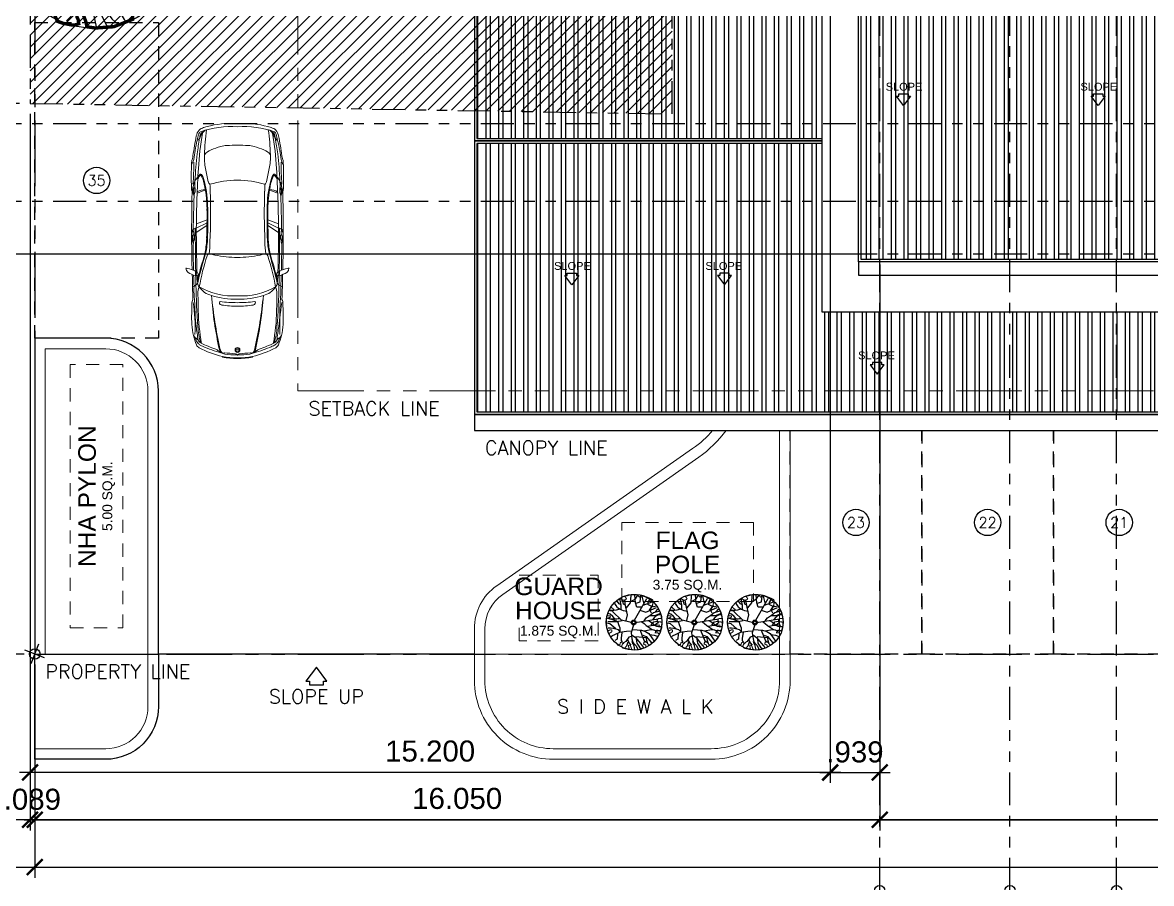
# Model space of a CAD drawing. Header units: metres. Extents: x -12400 to 1, y 0 to 106422.
# Drawn here: x -12364.64 to -12353.92, y 106373.28 to 106381.46 of the extents above; entities that cross this region are included whole.
import ezdxf

# ---------------------------------------------------------------- set-up
doc = ezdxf.new("R2010")
doc.units = ezdxf.units.M
doc.header["$PDMODE"] = 35
for name, pattern in [('DASHED2', [0.375, 0.25, -0.125]), ('HIDDEN', [0.375, 0.25, -0.125]), ('HIDDEN2', [4.7625, 3.175, -1.5875]), ('PHANTOM2', [1.25, 0.625, -0.125, 0.125, -0.125, 0.125, -0.125])]:
    doc.linetypes.add(name, pattern=pattern)
for name, color, linetype, lineweight in [('3', 3, 'Continuous', 30), ('A_Vehicles', 32, 'Continuous', 5), ('DIM 001', 251, 'Continuous', 13), ('FURN', 8, 'Continuous', 5), ('HATCH', 250, 'Continuous', 5), ('hidden', 1, 'HIDDEN2', 15)]:
    doc.layers.add(name, color=color, linetype=linetype, lineweight=lineweight)
for name, color, linetype in [('A-FURNITURE', 1, 'Continuous'), ('AR-WALL', 7, 'Continuous'), ('AR-WINDOW', 15, 'Continuous'), ('Landscape', 108, 'Continuous'), ('PROPERTY LINE', 3, 'PHANTOM2'), ('SLOT', 46, 'Continuous'), ('txt', 2, 'Continuous'), ('TXT3', 3, 'Continuous'), ('WALL', 7, 'Continuous')]:
    doc.layers.add(name, color=color, linetype=linetype)
doc.layers.add('GUIDELINES', color=206, linetype='Continuous', plot=False)
doc.styles.add('Arial-Bold', font='arial.ttf')
doc.styles.add('DIMTXT-100', font='arial.ttf')
doc.styles.add('swis721', font='swiss.ttf')
doc.styles.add('T.25', font='romans.shx', dxfattribs={"height": 0.2})
doc.dimstyles.new('D-100', dxfattribs={"dimtxt": 0.2, "dimasz": 0.15, "dimexe": 0.1, "dimexo": 0.1, "dimgap": 0.1, "dimtad": 1, "dimdec": 3, "dimzin": 4, "dimdsep": 46, "dimtxsty": 'DIMTXT-100', "dimblk": 'ARCHTICK', "dimcen": 0.2, "dimdle": 0.1, "dimclrd": 8, "dimclre": 8, "dimclrt": 2, "dimadec": 0, "dimazin": 1, "dimtfac": 1, "dimtdec": 3, "dimtofl": 0, "dimtmove": 2, "dimatfit": 3, "dimfxl": 1, "dimarcsym": 0})
doc.dimstyles.new('DIM 200', dxfattribs={"dimtxt": 200, "dimasz": 1, "dimexe": 0, "dimexo": 40, "dimgap": 50, "dimtad": 1, "dimtoh": 1, "dimdec": 0, "dimlfac": 2, "dimtxsty": 'swis721', "dimblk": 'CIR', "dimcen": 0, "dimclrd": 155, "dimclre": 155, "dimclrt": 4, "dimadec": 0, "dimazin": 0, "dimtfac": 1, "dimtdec": 0, "dimtix": 1, "dimtmove": 1, "dimatfit": 3, "dimldrblk": 'CIR', "dimfxl": 0, "dimarcsym": 0})

# ---------------------------------------------------------------- blocks, each defined once
blk = doc.blocks.new('CIR')
at = {"color": 4}
blk.add_circle((0, 0), 50, dxfattribs=at)
blk = doc.blocks.new('M')
at = {"layer": 'AR-WALL', "color": 2}
blk.add_circle((607.624, -8.638), 0.1, dxfattribs=at)
at = {"layer": 'PROPERTY LINE', "color": 8}
for p, q in [((607.482, -8.496), (607.765, -8.779)), ((607.765, -8.496), (607.482, -8.779))]:
    blk.add_line(p, q, dxfattribs=at)
blk = doc.blocks.new('car-02')
at = {"layer": 'A_Vehicles', "color": 26, "linetype": 'ByBlock'}
for p, q in [((266.005, 90.113), (266.001, 90.103)), ((266.052, 90.116), (266.048, 90.105)), ((266.805, 90.098), (266.934, 89.896)), ((266.886, 90.099), (266.988, 89.895)), ((267.042, 89.895), (266.97, 90.097)), ((264.437, 89.603), (264.447, 89.604)), ((264.572, 89.317), (264.572, 89.351)), ((264.572, 89.317), (264.572, 89.283)), ((264.437, 89.03), (264.447, 89.03)), ((266.805, 88.536), (266.934, 88.738)), ((266.886, 88.535), (266.988, 88.739)), ((267.042, 88.739), (266.97, 88.537)), ((266.005, 88.521), (266.001, 88.531)), ((266.052, 88.518), (266.048, 88.529))]:
    blk.add_line(p, q, dxfattribs=at)
for centre, radius, start, end in [((266.11, 90.212), 0.0762, 119.7168, 146.5996), ((266.159, 90.126), 0.175, 101.6076, 119.7168), ((265.999, 90.291), 0.125, 348.9837, 3.2502), ((264.71, 89.994), 0.11, 112.8974, 153.3999), ((264.798, 89.951), 0.153, 130.9462, 151.6694), ((265.132, 88.996), 1.193, 103.9327, 112.8974), ((264.864, 89.874), 0.253, 107.0839, 130.9462), ((265.059, 88.871), 1.198, 92.0785, 107.2267), ((265.152, 89.591), 0.618, 128.5702, 133.7358), ((263.201, 101.852), 11.889, 277.5159, 278.7978), ((264.793, 90.032), 0.08, 92.1692, 115.3554), ((264.437, 90.451), 0.501, 311.2225, 315.5425), ((264.752, 90.228), 0.118, 288.5704, 321.0469), ((264.79, 90.105), 0.00668, 308.2284, 92.1692), ((265.189, 88.419), 1.769, 87.4063, 101.245), ((265.008, 92.845), 2.725, 266.9795, 279.8556), ((266.02, 77.206), 12.901, 90.9347, 94.4625), ((265.26, 88.545), 1.576, 90.2673, 98.7978), ((265.234, 94.074), 3.952, 270.2673, 274.9714), ((265.485, 94.955), 4.774, 267.4063, 269.5286), ((264.676, 129.759), 39.703, 270.9268, 271.393), ((265.444, 89.981), 0.201, 63.9039, 89.5286), ((266.013, 81.026), 9.148, 90.0726, 93.0097), ((265.72, 88.486), 1.657, 87.7854, 94.9714), ((265.648, 89.78), 0.288, 65.4083, 91.393), ((265.848, 89.956), 0.117, 91.1421, 132.7099), ((265.789, 90.166), 0.0147, 160.8027, 202.178), ((265.959, 90.235), 0.198, 202.178, 235.0353), ((266.571, 71.423), 18.735, 91.7754, 92.4079), ((267.199, 18.098), 72.021, 90.95639, 91.10567), ((266.007, 88.945), 1.139, 91.3113, 98.1372), ((263.753, 81.25), 9.067, 73.3324, 76.6605), ((264.25, 82.982), 7.28, 74.2168, 77.0611), ((265.926, 90.131), 0.0737, 306.5949, 342.9686), ((266.008, 90.177), 0.112, 250.1049, 282.8521), ((266.549, 89.923), 0.602, 146.5996, 161.106), ((265.997, 90.131), 0.0224, 216.738, 268.3631), ((267.239, 39.601), 50.499, 91.4245, 91.428), ((266.012, 90.086), 0.0275, 86.3192, 124.8111), ((266.025, 90.129), 0.0375, 229.0415, 267.9352), ((266.785, 68.672), 21.516, 92.0863, 92.0868), ((266.024, 90.264), 0.151, 266.3192, 288.8962), ((266.025, 90.12), 0.0277, 267.9352, 326.89), ((266.139, 89.962), 0.149, 124.2259, 135.3058), ((266.041, 90.091), 0.0155, 341.7358, 62.8092), ((267.199, 18.098), 72.021, 90.24781, 90.91427), ((267.239, 39.601), 50.499, 90.4007, 91.3429), ((265.482, 90.402), 0.654, 334.6211, 348.0956), ((266.571, 71.423), 18.735, 89.914, 91.4845), ((266.785, 68.672), 21.516, 88.9303, 91.8352), ((266.602, 90.153), 0.00586, 114.6466, 193.6675), ((266.724, 91.629), 1.483, 265.0586, 267.1786), ((266.678, 89.987), 0.189, 102.3764, 114.6466), ((266.746, 89.677), 0.506, 83.1278, 102.3764), ((266.662, 90.15), 0.0113, 89.073, 189.7286), ((266.692, 90.217), 0.0805, 239.6206, 263.5656), ((266.71, 89.833), 0.331, 82.8268, 99.0708), ((266.715, 90.427), 0.292, 263.5656, 276.4344), ((266.746, 90.152), 0.015, 276.4344, 337.6998), ((266.751, 90.154), 0.00818, 26.0089, 82.8268), ((266.738, 90.148), 0.0219, 356.6595, 25.9562), ((266.724, 91.629), 1.483, 271.4019, 274.1622), ((266.807, 90.154), 0.0253, 351.0826, 101.9724), ((266.571, 71.423), 18.735, 89.1104, 89.2037), ((266.707, 90.041), 0.193, 26.4813, 47.9744), ((266.761, 73.856), 16.3, 87.4286, 89.6428), ((266.861, 90.108), 0.0269, 338.7151, 44.5818), ((266.61, 65.803), 24.297, 86.6707, 89.3491), ((269.204, 211.262), 121.094, 269.04529, 269.23135), ((267.574, 89.978), 0.181, 90.4812, 116.8402), ((267.674, 91.347), 1.221, 261.4169, 263.9509), ((267.552, 90.135), 0.00684, 99.4072, 200.6619), ((267.578, 90.167), 0.047, 227.1679, 264.7157), ((267.591, 89.853), 0.292, 79.2816, 97.9649), ((265.719, 89.364), 1.968, 16.6164, 21.3879), ((267.591, 87.9), 2.259, 88.2423, 90.4812), ((267.616, 90.587), 0.468, 264.7157, 272.5378), ((267.168, 89.87), 0.459, 7.5248, 27.3593), ((267.651, 89.974), 0.216, 89.6016, 109.1312), ((267.237, 88.212), 1.996, 75.5608, 80.1062), ((267.636, 90.143), 0.0238, 272.5378, 316.0309), ((267.639, 90.127), 0.0143, 356.475, 61.7719), ((267.858, 84.375), 5.819, 87.2937, 92.0222), ((267.674, 91.347), 1.221, 269.009, 272.6035), ((267.656, 90.002), 0.156, 65.9044, 88.2423), ((267.712, 90.129), 0.0175, 355.4047, 65.9044), ((268.151, 95.584), 5.439, 265.4533, 269.909), ((266.761, 73.856), 16.3, 86.3888, 86.5918), ((267.716, 90.073), 0.074, 45.0065, 75.5608), ((267.273, 80.634), 9.504, 83.8037, 86.8945), ((267.398, 89.564), 0.682, 47.855, 55.1665), ((267.779, 89.937), 0.138, 37.7194, 69.9249), ((267.726, 89.858), 0.248, 42.0116, 58.6683), ((268.231, 90.377), 0.234, 233.3294, 260.0164), ((268.119, 89.916), 0.272, 71.2883, 87.2937), ((267.421, 84.698), 5.503, 80.1432, 81.9563), ((268.284, 90.402), 0.241, 251.2883, 264.961), ((267.617, 85.175), 5.028, 78.2807, 82.6187), ((267.427, 83.571), 6.569, 79.7443, 82.3803), ((268.127, 88.493), 1.644, 74.854, 81.7469), ((268.578, 90.076), 0.0222, 172.1336, 238.5793), ((268.45, 89.357), 0.73, 72.4698, 81.6157), ((268.606, 89.888), 0.213, 47.7242, 81.247), ((266.599, 89.048), 2.223, 153.3999, 165.5267), ((267.928, 88.62), 3.559, 158.364, 164.3016), ((267.682, 88.62), 3.289, 154.9008, 160.2894), ((265.849, 89.384), 1.346, 151.6694, 155.9646), ((265.377, 86.398), 3.664, 90.9268, 100.7145), ((264.751, 89.993), 0.0519, 121.0587, 154.9008), ((266.866, 89.409), 1.267, 150.0377, 184.1685), ((265.981, 89.719), 0.386, 123.4195, 166.4519), ((265.034, 85.869), 4.237, 71.7268, 80.0198), ((266.761, 91.524), 1.626, 250.9129, 258.2171), ((266.636, 90.878), 0.983, 253.3324, 259.0833), ((266.353, 89.846), 0.0473, 340.8542, 78.9654), ((266.608, 91.315), 1.475, 261.8574, 270.8039), ((266.733, 91.387), 1.486, 258.2171, 268.5009), ((266.808, 91.771), 1.892, 259.0833, 263.2384), ((266.727, 91.086), 1.202, 263.2384, 271.1827), ((267.116, 102.457), 12.562, 268.075, 270.6316), ((267.053, 101.018), 11.138, 268.4483, 271.3963), ((267.23, 92.127), 2.232, 270.6231, 281.1608), ((267.273, 91.861), 1.979, 271.5044, 286.3419), ((267.579, 90.612), 0.68, 277.0754, 296.6285), ((267.779, 89.798), 0.0726, 101.4374, 146.3609), ((253.036, 162.673), 74.278, 281.43738, 281.63861), ((267.761, 90.194), 0.242, 286.3419, 306.0494), ((267.88, 90.015), 0.0113, 287.535, 37.7194), ((267.891, 90.016), 0.0211, 306.0494, 21.6885), ((268.244, 88.835), 1.11, 88.0383, 101.6386), ((267.664, 83.929), 6.14, 80.3686, 86.6707), ((268.123, 85.352), 4.595, 82.1072, 88.0104), ((268.071, 89.697), 0.325, 22.0543, 49.4634), ((268.774, 90.308), 0.326, 230.4421, 243.6389), ((268.594, 89.79), 0.242, 72.3843, 88.3104), ((268.54, 89.778), 0.255, 48.9762, 69.4044), ((268.65, 89.966), 0.0581, 39.1037, 72.3843), ((268.64, 89.96), 0.0979, 36.7713, 72.4698), ((267.91, 89.365), 1.011, 37.995, 39.1037), ((268.702, 89.983), 0.00661, 244.8818, 37.995), ((269.727, 90.954), 1.416, 223.9594, 226.162), ((266.974, 89.425), 1.843, 356.6299, 18.7768), ((268.56, 89.884), 0.249, 17.6746, 40.6239), ((267.219, 89.456), 1.656, 358.6492, 17.6746), ((264.603, 89.56), 0.104, 104.6851, 161.9587), ((264.631, 89.49), 0.163, 101.376, 140.967), ((264.346, 89.845), 0.267, 310.2553, 334.303), ((266.119, 82.655), 7.173, 94.1053, 102.4151), ((266.487, 81.045), 8.809, 95.7431, 102.3773), ((265.467, 89.616), 0.0415, 107.6387, 170.8134), ((265.469, 89.611), 0.0463, 69.8735, 107.6387), ((268.167, 89.318), 2.697, 173.0255, 180.0281), ((265.482, 89.647), 0.00809, 353.0255, 69.8735), ((267.001, 89.362), 1.466, 162.2005, 181.7488), ((268.598, 89.285), 2.27, 168.2233, 179.2004), ((267.021, 89.614), 0.659, 160.8542, 168.2233), ((267.192, 101.597), 11.77, 267.2589, 271.9383), ((267.382, 98.017), 8.185, 271.4586, 272.3615), ((266.081, 89.321), 1.718, 359.8692, 17.5427), ((266.187, 88.933), 2.358, 17.2954, 22.0543), ((268.013, 89.502), 0.446, 2.3655, 17.2954), ((265.936, 89.313), 1.527, 169.0391, 179.855), ((265.986, 89.309), 1.567, 169.167, 179.709), ((266.11, 89.336), 1.632, 172.3029, 180.3827), ((264.588, 89.541), 0.096, 154.2447, 172.3029), ((268.513, 89.132), 4.019, 173.823, 176.8495), ((264.501, 89.564), 0.0153, 0.9643, 96.0194), ((267.08, 89.355), 1.676, 170.8134, 181.2886), ((261.515, 89.234), 6.949, 0.6881, 2.3655), ((265.936, 89.321), 1.527, 180.145, 190.9609), ((265.986, 89.325), 1.567, 180.291, 190.833), ((264.479, 89.319), 0.00619, 92.473, 196.5227), ((264.479, 89.315), 0.00619, 163.4773, 267.527), ((266.11, 89.298), 1.632, 179.6173, 187.6971), ((264.469, 89.353), 0.0299, 287.8005, 358.1306), ((264.469, 89.281), 0.0299, 1.8694, 72.1995), ((268.513, 89.502), 4.019, 183.1505, 186.177), ((264.572, 89.317), 0.0459, 0, 180), ((264.572, 89.317), 0.0459, 180, 0), ((264.572, 89.317), 0.0339, 0, 180), ((264.572, 89.317), 0.0339, 180, 0), ((267.08, 89.279), 1.676, 178.7114, 189.1866), ((268.167, 89.316), 2.697, 179.9719, 186.9745), ((267.001, 89.272), 1.466, 178.2512, 197.7995), ((266.866, 89.225), 1.267, 175.8315, 209.9623), ((268.598, 89.349), 2.27, 180.7996, 191.7767), ((266.081, 89.313), 1.718, 342.4573, 0.1308), ((261.515, 89.4), 6.949, 357.6345, 359.3119), ((266.974, 89.209), 1.843, 341.2232, 3.3701), ((267.219, 89.178), 1.656, 342.3254, 1.3508), ((270.999, 89.367), 2.124, 178.6492, 181.3508), ((270.999, 89.267), 2.124, 178.6492, 181.3508), ((266.599, 89.586), 2.223, 194.4733, 206.6001), ((264.588, 89.092), 0.096, 187.6971, 205.7553), ((264.501, 89.07), 0.0153, 263.9806, 359.0357), ((267.928, 90.014), 3.559, 195.6984, 201.636), ((264.631, 89.144), 0.163, 219.033, 258.624), ((264.603, 89.074), 0.104, 198.0413, 255.3149), ((264.346, 88.789), 0.267, 25.697, 49.7447), ((265.467, 89.018), 0.0415, 189.1866, 252.3613), ((266.187, 89.7), 2.358, 337.9457, 342.7046), ((268.013, 89.132), 0.446, 342.7046, 357.6345), ((266.119, 95.979), 7.173, 257.5849, 265.8947), ((267.682, 90.014), 3.289, 199.7106, 205.0992), ((266.487, 97.589), 8.809, 257.6227, 264.2569), ((265.469, 89.023), 0.0463, 252.3613, 290.1265), ((265.482, 88.987), 0.00809, 290.1265, 6.9745), ((265.981, 88.915), 0.386, 193.5481, 236.5805), ((266.353, 88.788), 0.0473, 281.0346, 19.1458), ((267.021, 89.02), 0.659, 191.7767, 199.1458), ((266.608, 87.319), 1.475, 89.1961, 98.1426), ((267.192, 77.037), 11.77, 88.0617, 92.7411), ((267.382, 80.617), 8.185, 87.6385, 88.5414), ((267.779, 88.836), 0.0726, 213.6391, 258.5626), ((268.071, 88.937), 0.325, 310.5366, 337.9457), ((264.71, 88.64), 0.11, 206.6001, 247.1026), ((265.849, 89.25), 1.346, 204.0354, 208.3306), ((264.798, 88.683), 0.153, 208.3306, 229.0538), ((265.377, 92.236), 3.664, 259.2855, 269.0732), ((264.864, 88.76), 0.253, 229.0538, 252.9161), ((264.751, 88.641), 0.0519, 205.0992, 238.9413), ((265.059, 89.763), 1.198, 252.7733, 267.9215), ((265.152, 89.043), 0.618, 226.2642, 231.4298), ((263.201, 76.782), 11.889, 81.2022, 82.4841), ((266.02, 101.428), 12.901, 265.5375, 269.0653), ((264.676, 48.875), 39.703, 88.607, 89.0732), ((265.648, 88.854), 0.288, 268.607, 294.5917), ((265.034, 92.765), 4.237, 279.9802, 288.2732), ((265.848, 88.678), 0.117, 227.2901, 268.8579), ((263.753, 97.384), 9.067, 283.3395, 286.6676), ((264.25, 95.652), 7.28, 282.9389, 285.7832), ((266.008, 88.457), 0.112, 77.1479, 109.8951), ((265.926, 88.503), 0.0737, 17.0314, 53.4051), ((266.139, 88.671), 0.149, 224.6942, 235.7741), ((266.761, 87.11), 1.626, 101.7829, 109.0871), ((266.636, 87.756), 0.983, 100.9167, 106.6676), ((266.733, 87.246), 1.486, 91.4991, 101.7829), ((266.808, 86.863), 1.892, 96.7616, 100.9167), ((266.727, 87.548), 1.202, 88.8173, 96.7616), ((267.116, 76.177), 12.562, 89.3684, 91.925), ((267.053, 77.616), 11.138, 88.6037, 91.5517), ((266.61, 112.831), 24.297, 270.6509, 273.3293), ((267.23, 86.507), 2.232, 78.8392, 89.3769), ((267.273, 86.773), 1.979, 73.6581, 88.4956), ((265.719, 89.27), 1.968, 338.6121, 343.3836), ((267.168, 88.764), 0.459, 332.6407, 352.4752), ((267.579, 88.022), 0.68, 63.3715, 82.9246), ((253.036, 15.961), 74.278, 78.36139, 78.56262), ((267.398, 89.07), 0.682, 304.8335, 312.145), ((267.779, 88.697), 0.138, 290.0751, 322.2806), ((267.761, 88.44), 0.242, 53.9506, 73.6581), ((267.726, 88.776), 0.248, 301.3317, 317.9884), ((267.88, 88.619), 0.0113, 322.2806, 72.465), ((267.891, 88.618), 0.0211, 338.3115, 53.9506), ((268.244, 89.799), 1.11, 258.3614, 271.9617), ((267.664, 94.704), 6.14, 273.3293, 279.6314), ((268.123, 93.282), 4.595, 271.9896, 277.8928), ((267.427, 95.063), 6.569, 277.6197, 280.2557), ((268.45, 89.277), 0.73, 278.3843, 287.5302), ((268.578, 88.558), 0.0222, 121.4207, 187.8664), ((268.774, 88.325), 0.326, 116.3611, 129.5579), ((268.594, 88.844), 0.242, 271.6896, 287.6157), ((268.54, 88.856), 0.255, 290.5956, 311.0238), ((268.606, 88.746), 0.213, 278.753, 312.2758), ((268.65, 88.668), 0.0581, 287.6157, 320.8963), ((268.64, 88.674), 0.0979, 287.5302, 323.2287), ((267.91, 89.269), 1.011, 320.8963, 322.005), ((268.702, 88.651), 0.00661, 322.005, 115.1182), ((269.727, 87.68), 1.416, 133.838, 136.0406), ((268.56, 88.75), 0.249, 319.3761, 342.3254), ((265.132, 89.638), 1.193, 247.1026, 256.0673), ((264.793, 88.602), 0.08, 244.6446, 267.8308), ((264.437, 88.183), 0.501, 44.4575, 48.7775), ((264.79, 88.528), 0.00668, 267.8308, 51.7716), ((264.752, 88.405), 0.118, 38.9531, 71.4296), ((265.189, 90.215), 1.769, 258.755, 272.5937), ((265.008, 85.789), 2.725, 80.1444, 93.0205), ((265.26, 90.089), 1.576, 261.2022, 269.7327), ((265.234, 84.56), 3.952, 85.0286, 89.7327), ((265.485, 83.679), 4.774, 90.4714, 92.5937), ((265.444, 88.653), 0.201, 270.4714, 296.0961), ((266.013, 97.608), 9.148, 266.9903, 269.9274), ((265.72, 90.148), 1.657, 265.0286, 272.2146), ((265.789, 88.468), 0.0147, 157.822, 199.1973), ((265.959, 88.399), 0.198, 124.9647, 157.822), ((266.571, 107.211), 18.735, 267.5921, 268.2246), ((267.199, 160.536), 72.021, 268.89433, 269.04361), ((266.007, 89.689), 1.139, 261.8628, 268.6887), ((265.997, 88.503), 0.0224, 91.6369, 143.262), ((266.549, 88.711), 0.602, 198.894, 213.4004), ((267.239, 139.033), 50.499, 268.572, 268.5755), ((266.012, 88.548), 0.0275, 235.1889, 273.6808), ((266.025, 88.504), 0.0375, 92.0648, 130.9585), ((266.785, 109.962), 21.516, 267.9132, 267.9137), ((266.024, 88.37), 0.151, 71.1038, 93.6808), ((266.025, 88.514), 0.0277, 33.11, 92.0648), ((266.11, 88.422), 0.0762, 213.4004, 240.2832), ((266.041, 88.543), 0.0155, 297.1908, 18.2642), ((267.199, 160.536), 72.021, 269.08573, 269.75219), ((267.239, 139.033), 50.499, 268.6571, 269.5993), ((266.159, 88.508), 0.175, 240.2832, 258.3924), ((265.482, 88.232), 0.654, 11.9044, 25.3789), ((266.571, 107.211), 18.735, 268.5155, 270.086), ((266.785, 109.962), 21.516, 268.1648, 271.0697), ((265.999, 88.343), 0.125, 356.7498, 11.0163), ((266.724, 87.005), 1.483, 92.8214, 94.9414), ((266.602, 88.481), 0.00586, 166.3325, 245.3534), ((266.678, 88.647), 0.189, 245.3534, 257.6236), ((266.746, 88.957), 0.506, 257.6236, 276.8722), ((266.692, 88.417), 0.0805, 96.4344, 120.3794), ((266.662, 88.484), 0.0113, 170.2714, 270.927), ((266.71, 88.801), 0.331, 260.9292, 277.1732), ((266.715, 88.207), 0.292, 83.5656, 96.4344), ((266.746, 88.482), 0.015, 22.3002, 83.5656), ((266.751, 88.48), 0.00818, 277.1732, 333.9911), ((266.738, 88.486), 0.0219, 334.0438, 3.3405), ((266.724, 87.005), 1.483, 85.8378, 88.5981), ((266.807, 88.48), 0.0253, 258.0276, 8.9174), ((266.571, 107.211), 18.735, 270.7963, 270.8896), ((266.707, 88.593), 0.193, 312.0256, 333.5187), ((266.761, 104.778), 16.3, 270.3572, 272.5714), ((266.861, 88.526), 0.0269, 315.4182, 21.2849), ((269.204, -32.628), 121.094, 90.76865, 90.95471), ((267.674, 87.287), 1.221, 96.0491, 98.5831), ((267.574, 88.656), 0.181, 243.1598, 269.5188), ((267.552, 88.499), 0.00684, 159.3381, 260.5928), ((267.578, 88.467), 0.047, 95.2843, 132.8321), ((267.591, 88.781), 0.292, 262.0351, 280.7184), ((267.591, 90.734), 2.259, 269.5188, 271.7577), ((267.616, 88.047), 0.468, 87.4622, 95.2843), ((267.237, 90.422), 1.996, 279.8938, 284.4392), ((267.651, 88.66), 0.216, 250.8688, 270.3984), ((267.636, 88.491), 0.0238, 43.9691, 87.4622), ((267.639, 88.507), 0.0143, 298.2281, 3.525), ((267.858, 94.258), 5.819, 267.9778, 272.7063), ((267.674, 87.287), 1.221, 87.3965, 90.991), ((267.656, 88.632), 0.156, 271.7577, 294.0956), ((267.712, 88.505), 0.0175, 294.0956, 4.5953), ((268.151, 83.05), 5.439, 90.091, 94.5467), ((266.761, 104.778), 16.3, 273.4082, 273.6112), ((267.716, 88.561), 0.074, 284.4392, 314.9935), ((267.273, 98), 9.504, 273.1055, 276.1963), ((268.231, 88.257), 0.234, 99.9836, 126.6706), ((268.119, 88.718), 0.272, 272.7063, 288.7117), ((267.421, 93.936), 5.503, 278.0437, 279.8568), ((268.284, 88.232), 0.241, 95.039, 108.7117), ((267.617, 93.459), 5.028, 277.3813, 281.7193), ((268.127, 90.141), 1.644, 278.2531, 285.146)]:
    blk.add_arc(centre, radius, start, end, dxfattribs=at)
blk = doc.blocks.new('PLANT-64')
at = {"layer": 'Landscape', "const_width": 50}
blk.add_lwpolyline([(156, 1311), (37, 1338), (-117, 1329), (-217, 1320), (-317, 1284), (-472, 1247), (-390, 1138), (-408, 1102), (-444, 1075), (-517, 1066), (-581, 1075), (-644, 1120), (-672, 1165), (-735, 1102), (-862, 1029), (-972, 929), (-1044, 847), (-1126, 766), (-1099, 711), (-1035, 657), (-990, 629), (-981, 584), (-1026, 557), (-1081, 548), (-1126, 557), (-1208, 575), (-1226, 566), (-1262, 484), (-1281, 439), (-1290, 384), (-1317, 339), (-1299, 311), (-1235, 311), (-1235, 311), (-1172, 311), (-1153, 266), (-1181, 239), (-1290, 202), (-1335, 202), (-1344, 66), (-1344, -16), (-1326, -152), (-1326, -252), (-1299, -306), (-1262, -397), (-1190, -361), (-1144, -343), (-1081, -361), (-1081, -397), (-1081, -433), (-1153, -488), (-1199, -506), (-1208, -533), (-1181, -633), (-1144, -679), (-1081, -760), (-1008, -879), (-926, -951), (-844, -1015), (-790, -1088), (-699, -1042), (-690, -997), (-672, -951), (-617, -933), (-553, -1015), (-590, -1051), (-617, -1124), (-581, -1206), (-508, -1233), (-372, -1260), (-317, -1260), (-263, -1242), (-272, -1178), (-290, -1142), (-290, -1088), (-217, -1069), (-190, -1124), (-153, -1224), (-144, -1287), (-17, -1306), (256, -1287), (419, -1224), (537, -1178), (537, -1078), (437, -1024), (428, -1024), (437, -942), (501, -924), (574, -942), (628, -1015), (665, -1069), (719, -1069), (792, -1024), (965, -860), (1083, -697), (1174, -570), (1110, -497), (983, -488), (1001, -397), (1047, -370), (1083, -361), (1165, -397), (1210, -415), (1283, -206), (1292, 21), (1137, 30), (1065, 39), (1083, 139), (1128, 184), (1210, 193), (1265, 184), (1274, 175), (1274, 175), (1265, 330), (1210, 484), (1137, 648), (1047, 793), (956, 766), (910, 748), (837, 784), (856, 847), (865, 938), (883, 956), (856, 1084), (692, 1165), (547, 1220), (419, 1274), (310, 1302), (247, 1220), (219, 1211), (183, 1256), (156, 1293), (147, 1320)], dxfattribs=at)
at = {"layer": 'Landscape'}
for points in [[(-381, 693), (-190, 938), (-172, 1293)], [(-181, 993), (37, 1129), (165, 1329)], [(337, 729), (110, 729), (47, 938), (10, 1320)], [(74, 920), (265, 984), (301, 1247)], [(437, 938), (365, 1247)], [(-626, 829), (-735, 893), (-817, 993), (-817, 1011)], [(-635, 629), (-635, 829), (-690, 1066), (-672, 1120)], [(-417, 802), (-526, 875), (-562, 1011), (-572, 1066)], [(-399, 93), (-335, 366), (-444, 866), (-472, 1075)], [(1, 112), (583, 1147)], [(628, 938), (737, 1111)], [(-372, 530), (-526, 557), (-690, 620), (-808, 702), (-881, 811), (-944, 902)], [(410, 820), (837, 984)], [(610, 875), (810, 775)], [(247, 593), (537, 493), (1037, 720)], [(710, 593), (865, 820)], [(810, 439), (756, 539), (756, 629), (837, 757), (865, 820)], [(-708, 629), (-881, 593), (-1162, 575)], [(-172, 3), (-626, 112), (-1053, 520)], [(447, 75), (556, 221), (737, 348), (901, 475), (1147, 539), (1192, 548)], [(992, 511), (1101, 629), (1156, 629)], [(-944, 175), (-1035, 293), (-1162, 393), (-1253, 421)], [(728, 339), (965, 339), (1119, 393), (1201, 430), (1228, 421)], [(874, 139), (965, 257), (1028, 311), (1119, 366), (1201, 384), (1274, 366)], [(-781, 184), (-699, 184), (-844, 166), (-1044, 166), (-1162, 166), (-1272, 193)], [(-681, -406), (-681, -270), (-744, -106), (-781, -6), (-853, 66), (-908, 84), (-953, 103), (-1262, 212)], [(28, 3), (1119, 175)], [(-599, 84), (-844, 39), (-1153, 39), (-1244, 39), (-1272, 39)], [(347, 39), (447, -52), (556, -143), (837, -334), (956, -361), (1110, -388), (1192, -388)], [(628, -170), (783, -143), (956, -125), (1047, -52), (1110, -16), (1147, 3)], [(656, 93), (792, 12), (919, -88), (1083, -106), (1192, -125), (1192, -134)], [(792, -125), (847, -52), (910, 30), (1065, 66), (1119, 84)], [(-899, -297), (-1181, -61), (-1335, -25), (-1372, -88)], [(-53, -106), (-172, -497), (-135, -770), (-44, -1106), (1, -1306)], [(947, -125), (1047, -179), (1137, -188), (1283, -197), (1283, -188)], [(-672, -452), (-772, -352), (-1026, -279), (-1153, -270), (-1262, -270)], [(-90, -334), (319, -370), (519, -433), (674, -524), (819, -724), (937, -888)], [(447, -397), (774, -334), (919, -352), (1065, -424)], [(-144, -406), (-381, -433), (-726, -479), (-953, -588), (-1062, -642), (-1099, -651), (-1108, -679)], [(-608, -479), (-644, -742), (-644, -860), (-590, -915)], [(256, -370), (356, -633), (456, -879), (583, -933)], [(-817, -533), (-826, -788), (-944, -860)], [(-172, -661), (-272, -697), (-417, -897), (-526, -969), (-544, -1015)], [(-117, -606), (37, -706), (256, -979), (365, -1106), (410, -1178), (437, -1206)], [(56, -670), (537, -715), (565, -842), (619, -1006)], [(392, -597), (547, -661), (810, -960), (810, -924)], [(728, -570), (928, -606), (1065, -651), (1092, -715)], [(-344, -815), (-253, -979), (-181, -1078)], [(74, -788), (101, -988), (228, -1169), (328, -1260)], [(-317, -933), (-381, -1133), (-444, -1197)], [(-63, -1051), (-117, -897), (65, -1097), (147, -1269)]]:
    blk.add_lwpolyline(points, dxfattribs=at)
for centre, radius in [((-24, 15), 1324), ((-44, 3), 116), ((-44, 3), 90.6), ((-44, 3), 70.9)]:
    blk.add_circle(centre, radius, dxfattribs=at)
blk = doc.blocks.new('ROOFFORSITEDEV')
h = blk.add_hatch()
h.set_pattern_fill('ANSI32', color=8, scale=0.025, angle=45)
h.paths.add_polyline_path([(0, 8.4), (-6.55, 8.4), (-6.55, 3.3), (0, 3.3)])
h.paths.add_polyline_path([(0, 3.2), (-6.55, 3.2), (-6.55, -1.9), (28.15, -1.9), (28.15, 0), (17, 0), (17, 1), (11.2, 1), (11.2, 0), (0, 0)])
h = blk.add_hatch()
h.set_pattern_fill('ANSI32', color=8, scale=0.025, angle=45)
h.set_pattern_definition([(90, (11976.81297, -106386.57022), (-0.238125, 0), []), (90, (11976.89234, -106386.49085), (-0.238125, 0), [])])
h.paths.add_polyline_path([(0.75, 8.3), (10.35, 8.3), (10.35, 6.6), (17.15, 6.6), (17.15, 2), (10.2, 2), (10.2, 1), (0.75, 1)])
at = {"color": 2, "linetype": 'Continuous'}
blk.add_lwpolyline([(10.2, 20.7), (0, 20.7), (0, 0), (11.2, 0), (11.2, 1), (17, 1), (17, 0), (28.2, 0), (28.2, 20.7), (18, 20.7)], dxfattribs=at)
at = {"color": 1}
for points in [[(0, 8.45), (-6.6, 8.45), (-6.6, 3.25), (0, 3.25)], [(0, 3.25), (-6.6, 3.25), (-6.6, -1.95), (28.2, -1.95), (28.2, 0)]]:
    blk.add_lwpolyline(points, dxfattribs=at)
at = {"color": 8}
for points in [[(0, 8.4), (-6.55, 8.4), (-6.55, 3.3), (0, 3.3)], [(0, 3.2), (-6.55, 3.2), (-6.55, -1.9), (28.15, -1.9), (28.15, 0)]]:
    blk.add_lwpolyline(points, dxfattribs=at)
at = {"color": 3, "linetype": 'Continuous'}
blk.add_lwpolyline([(0.7, 8.35), (10.4, 8.35), (10.4, 6.65), (17.2, 6.65), (17.2, 1.95), (10.25, 1.95), (10.25, 0.95), (0.7, 0.95)], close=True, dxfattribs=at)
at = {"color": 1, "linetype": 'Continuous'}
blk.add_lwpolyline([(0.75, 8.3), (10.35, 8.3), (10.35, 6.6), (17.15, 6.6), (17.15, 2), (10.2, 2), (10.2, 1), (0.75, 1)], close=True, dxfattribs=at)
at = {"color": 3}
blk.add_lwpolyline([(17.2, 1.7), (17.2, 1.95), (10.25, 1.95), (10.25, 0.95), (0.7, 0.95), (0.7, 0.7), (10.5, 0.7), (10.5, 1.7)], close=True, dxfattribs=at)
at = {"color": 1}
blk.add_lwpolyline([(28.2, -1.95), (-6.6, -1.95), (-6.6, -2.25), (28.2, -2.25)], close=True, dxfattribs=at)
at = {"layer": 'WALL', "color": 1}
for points in [[(1.639, 4.1), (1.683, 4.1), (1.55, 3.922), (1.417, 4.1), (1.461, 4.1), (1.461, 4.144), (1.639, 4.144)], [(5.339, 4.1), (5.383, 4.1), (5.25, 3.922), (5.117, 4.1), (5.161, 4.1), (5.161, 4.144), (5.339, 4.144)], [(-4.661, 0.694), (-4.617, 0.694), (-4.75, 0.517), (-4.883, 0.694), (-4.839, 0.694), (-4.839, 0.739), (-4.661, 0.739)], [(-1.939, 0.694), (-1.983, 0.694), (-1.85, 0.517), (-1.716, 0.694), (-1.761, 0.694), (-1.761, 0.739), (-1.939, 0.739)], [(0.962, -1.006), (0.917, -1.006), (1.051, -1.183), (1.184, -1.006), (1.14, -1.006), (1.14, -0.961), (0.962, -0.961)]]:
    blk.add_lwpolyline(points, close=True, dxfattribs=at)
at = {"layer": 'txt', "color": 2, "style": 'Arial-Bold'}
for p in [(1.214, 4.206), (4.914, 4.206), (-5.086, 0.8), (-2.211, 0.8), (0.69, -0.9)]:
    blk.add_text('SLOPE', height=0.15, dxfattribs=at).set_placement(p)
blk = doc.blocks.new('SITEDEVWITHROOF')
h = blk.add_hatch()
h.set_pattern_fill('ANSI31', color=250, scale=0.05)
h.set_pattern_definition([(45, (40.22968, 0), (-0.1122532, 0.1122532), [])])
h.paths.add_polyline_path([(-8.439, 14.014), (-2.339, 14.014), (-2.339, 15.014), (3.761, 15.014), (3.761, 14.014), (6.761, 14.014), (6.761, 12.014), (3.761, 12.014), (3.761, 6.014), (-8.439, 6.214)])
at = {"color": 1, "linetype": 'HIDDEN', "ltscale": 2}
blk.add_lwpolyline([(16.8, 21.95), (16.8, 22.95), (6.6, 22.95), (6.6, 11), (0, 11), (0, 0), (34.8, 0), (34.8, 22.95), (24.6, 22.95), (24.6, 21.95)], dxfattribs=at)
at = {"color": 2, "linetype": 'PHANTOM2'}
blk.add_lwpolyline([(3.761, 14.014), (3.761, 15.014), (-2.339, 15.014), (-2.339, 14.014), (-8.439, 14.014), (-8.439, 6.214), (3.761, 6.014), (3.761, 12.014), (6.761, 12.014), (6.761, 14.014)], close=True, dxfattribs=at)
at = {"color": 250}
for centre in [(-7.176, 4.749), (7.25, -1.75), (9.75, -1.75), (12.25, -1.75)]:
    blk.add_circle(centre, 0.25, dxfattribs=at)
at = {"layer": 'A-FURNITURE'}
blk.add_lwpolyline([(-8.35, -4.25), (-6.001, -4.25), (-6.001, 0.75, 0.414214), (-7.001, 1.75), (-8.35, 1.75)], format="xyb", close=True, dxfattribs=at)
blk.add_lwpolyline([(-6, -4.25), (-6, -5.25, -0.414214), (-7, -6.25), (-8.35, -6.25), (-8.35, -4.25), (-6, -4.25)], format="xyb", dxfattribs=at)
at = {"layer": 'AR-WINDOW'}
blk.add_lwpolyline([(0, -4.25), (-6, -4.25)], dxfattribs=at)
at = {"layer": 'FURN', "linetype": 'PHANTOM2', "ltscale": 2}
blk.add_lwpolyline([(-7, 15.892), (-3.35, 15.892), (-3.35, 0.75), (34.8, 0.75), (34.8, 22.892), (-7, 22.892)], close=True, dxfattribs=at)
at = {"layer": 'HATCH'}
for points in [[(-8.15, -4.25), (-6.201, -4.25), (-6.201, 0.75, 0.414214), (-7.001, 1.55), (-8.15, 1.55)], [(-6.2, -4.25), (-6.2, -5.25, -0.414214), (-7, -6.05), (-8.35, -6.05), (-8.35, -4.25)], [(0.2, -4.25), (0.2, -4.75, 0.414214), (1.5, -6.05), (4.5, -6.05, 0.414214), (5.8, -4.75), (5.8, -4.25)]]:
    blk.add_lwpolyline(points, format="xyb", close=True, dxfattribs=at)
for points in [[(4.527, 0, -0.064506), (4.147, -0.346), (0.426, -2.952, 0.244698), (0, -3.771), (0, -4.25), (6, -4.25), (6, 0)], [(4.781, 0, -0.083268), (4.262, -0.51), (0.541, -3.116, 0.244698), (0.2, -3.771), (0.2, -4.261)], [(0, -4.25), (0, -4.75, 0.414214), (1.5, -6.25), (4.5, -6.25, 0.414214), (6, -4.75), (6, -4.25), (0, -4.25)]]:
    blk.add_lwpolyline(points, format="xyb", dxfattribs=at)
blk.add_lwpolyline([(5.8, -4.25), (5.8, 0)], dxfattribs=at)
at = {"layer": 'hidden', "linetype": 'DASHED2'}
for points in [[(-7.675, 1.25), (-7.675, -3.75), (-6.675, -3.75), (-6.675, 1.25)], [(5.3, -1.75), (5.3, -3.25), (2.8, -3.25), (2.8, -1.75)], [(0.85, -2.75), (2.35, -2.75), (2.35, -4), (0.85, -4)]]:
    blk.add_lwpolyline(points, close=True, dxfattribs=at)
at = {"layer": 'PROPERTY LINE', "linetype": 'PHANTOM2', "ltscale": 2}
blk.add_lwpolyline([(-12, 25.892), (-12, 10.892), (-8.35, 10.892), (-8.35, -4.25), (39.8, -4.25), (39.8, 25.892)], close=True, dxfattribs=at)
at = {"layer": 'SLOT', "linetype": 'DASHED2'}
blk.add_lwpolyline([(-6.001, 1.75), (-8.351, 1.75), (-8.351, 7.75), (-6.001, 7.75)], close=True, dxfattribs=at)
for points in [[(8.5, 0), (8.5, -4.25), (6, -4.25), (6, 0)], [(11, 0), (11, -4.25), (8.5, -4.25), (8.5, 0)], [(13.5, 0), (13.5, -4.25), (11, -4.25), (11, 0)]]:
    blk.add_lwpolyline(points, dxfattribs=at)
at = {"layer": 'WALL', "color": 1}
blk.add_lwpolyline([(-2.867, -4.768), (-2.8, -4.768), (-3, -4.502), (-3, -4.502), (-3.2, -4.768), (-3.134, -4.768), (-3.134, -4.835), (-2.867, -4.835)], close=True, dxfattribs=at)
at = {"color": 1}
blk.add_blockref('ROOFFORSITEDEV', (6.6, 2.25), dxfattribs=at)
at = {"rotation": 90}
blk.add_blockref('car-02', (84.817, -263.043), dxfattribs=at)
at = {"layer": '3', "color": 3}
for p, xscale, yscale, zscale in [((-7.178, 9.315), 0.00127768914, 0.00127768914, 0.00127768914), ((3.045, -3.651), 0.00039927785625, 0.00039927785625, 0.00039927785625), ((4.196, -3.651), 0.00039927785625, 0.00039927785625, 0.00039927785625), ((5.348, -3.651), 0.00039927785625, 0.00039927785625, 0.00039927785625)]:
    blk.add_blockref('PLANT-64', p, dxfattribs=dict(at, xscale=xscale, yscale=yscale, zscale=zscale))
at = {"layer": 'PROPERTY LINE', "rotation": 293.7833333333334}
blk.add_blockref('M', (-245.488, 555.256), dxfattribs=at)
blk.add_blockref('M', (-245.488, 555.256), dxfattribs=at)
at = {"layer": 'txt', "ltscale": 0.3, "insert": (-7.175, -1.25), "char_height": 0.25, "width": 3.29512, "attachment_point": 5, "rotation": 90, "line_spacing_factor": 0.825, "style": 'DIMTXT-100'}
blk.add_mtext('{\\H1.3333x;\\C0;NHA PYLON \\P\\H0.5625x;\\C256;5.00 SQ.M.}', dxfattribs=at)
at = {"layer": 'txt', "ltscale": 0.3, "char_height": 0.25, "width": 2.4137, "attachment_point": 5, "line_spacing_factor": 0.825, "style": 'DIMTXT-100'}
for s, insert in [('{\\H1.3333x;\\C0;FLAG POLE\\P\\H0.5625x;\\C256;3.75 SQ.M.}', (4.05, -2.5)), ('{\\H1.3333x;\\C0;GUARD\\PHOUSE\\P\\H0.5625x;\\C256;1.875 SQ.M.}', (1.6, -3.375))]:
    blk.add_mtext(s, dxfattribs=dict(at, insert=insert))
at = {"layer": 'TXT3', "ltscale": 0.3, "char_height": 0.2, "line_spacing_factor": 0.825, "style": 'T.25'}
for s, insert, width, attachment_point in [('35', (-7.176, 4.749), 0.451, 5), ('{\\H1.3333x;SETBACK LINE}', (-3.15, 0.55), 4.33329, 1), ('{\\H1.3333x;CANOPY LINE}', (0.2, -0.2), 4.33329, 1), ('23', (7.25, -1.75), 1.78691, 5), ('22', (9.75, -1.75), 1.78691, 5), ('21', (12.25, -1.75), 1.78691, 5), ('{\\H1.3333x;PROPERTY LINE}', (-8.15, -4.45), 4.33329, 1), ('{\\H1.3333x;SLOPE UP}', (-3, -5.055), 2.21272, 5), ('{\\H1.3333x;S I D E W A L K}', (3.058, -5.25), 4.33329, 5)]:
    blk.add_mtext(s, dxfattribs=dict(at, insert=insert, width=width, attachment_point=attachment_point))
blk = doc.blocks.new('_ArchTick')
at = {"color": 0, "linetype": 'ByBlock', "const_width": 0.15}
blk.add_lwpolyline([(-0.5, -0.5), (0.5, 0.5)], dxfattribs=at)
blk = doc.blocks.new('*D599')
at = {"layer": 'DEFPOINTS', "color": 0, "transparency": 16777216}
for p in [(-12364.524, 106375.455), (-12340.449, 106375.455), (-12340.449, 106373.43)]:
    blk.add_point(p, dxfattribs=at)
at = {"layer": 'DIM 001', "color": 8, "lineweight": -2, "transparency": 16777216}
for p, q in [((-12364.524, 106375.355), (-12364.524, 106373.33)), ((-12340.449, 106375.355), (-12340.449, 106373.33)), ((-12364.624, 106373.43), (-12340.349, 106373.43))]:
    blk.add_line(p, q, dxfattribs=at)
at = {"layer": 'DIM 001', "color": 8, "lineweight": -2, "transparency": 16777216, "xscale": 0.15, "yscale": 0.15, "zscale": 0.15, "rotation": 180}
blk.add_blockref('_ArchTick', (-12364.524, 106373.43), dxfattribs=at)
at = {"layer": 'DIM 001', "color": 8, "lineweight": -2, "transparency": 16777216, "xscale": 0.15, "yscale": 0.15, "zscale": 0.15}
blk.add_blockref('_ArchTick', (-12340.449, 106373.43), dxfattribs=at)
at = {"layer": 'DIM 001', "color": 2, "transparency": 16777216, "insert": (-12352.487, 106373.632), "char_height": 0.2, "attachment_point": 5, "style": 'DIMTXT-100'}
blk.add_mtext('48.150', dxfattribs=at)
blk = doc.blocks.new('*D600')
at = {"layer": 'DEFPOINTS', "color": 0, "transparency": 16777216}
for p in [(-12356.499, 106379.255), (-12364.524, 106375.455), (-12356.499, 106373.88)]:
    blk.add_point(p, dxfattribs=at)
at = {"layer": 'DIM 001', "color": 8, "lineweight": -2, "transparency": 16777216}
for p, q in [((-12356.499, 106379.155), (-12356.499, 106373.78)), ((-12364.524, 106375.355), (-12364.524, 106373.78)), ((-12364.624, 106373.88), (-12356.399, 106373.88))]:
    blk.add_line(p, q, dxfattribs=at)
at = {"layer": 'DIM 001', "color": 8, "lineweight": -2, "transparency": 16777216, "xscale": 0.15, "yscale": 0.15, "zscale": 0.15, "rotation": 180}
blk.add_blockref('_ArchTick', (-12364.524, 106373.88), dxfattribs=at)
at = {"layer": 'DIM 001', "color": 8, "lineweight": -2, "transparency": 16777216, "xscale": 0.15, "yscale": 0.15, "zscale": 0.15}
blk.add_blockref('_ArchTick', (-12356.499, 106373.88), dxfattribs=at)
at = {"layer": 'DIM 001', "color": 2, "transparency": 16777216, "insert": (-12360.512, 106374.082), "char_height": 0.2, "attachment_point": 5, "style": 'DIMTXT-100'}
blk.add_mtext('16.050', dxfattribs=at)
blk = doc.blocks.new('*D601')
at = {"layer": 'DEFPOINTS', "color": 0, "transparency": 16777216}
for p in [(-12356.499, 106379.255), (-12343.499, 106379.255), (-12343.499, 106373.88)]:
    blk.add_point(p, dxfattribs=at)
at = {"layer": 'DIM 001', "color": 8, "lineweight": -2, "transparency": 16777216}
for p, q in [((-12356.499, 106379.155), (-12356.499, 106373.78)), ((-12343.499, 106379.155), (-12343.499, 106373.78)), ((-12356.599, 106373.88), (-12343.399, 106373.88))]:
    blk.add_line(p, q, dxfattribs=at)
at = {"layer": 'DIM 001', "color": 8, "lineweight": -2, "transparency": 16777216, "xscale": 0.15, "yscale": 0.15, "zscale": 0.15, "rotation": 180}
blk.add_blockref('_ArchTick', (-12356.499, 106373.88), dxfattribs=at)
at = {"layer": 'DIM 001', "color": 8, "lineweight": -2, "transparency": 16777216, "xscale": 0.15, "yscale": 0.15, "zscale": 0.15}
blk.add_blockref('_ArchTick', (-12343.499, 106373.88), dxfattribs=at)
at = {"layer": 'DIM 001', "color": 2, "transparency": 16777216, "insert": (-12349.999, 106374.082), "char_height": 0.2, "attachment_point": 5, "style": 'DIMTXT-100'}
blk.add_mtext('26.000', dxfattribs=at)
blk = doc.blocks.new('*D603')
at = {"layer": 'DEFPOINTS', "color": 0, "transparency": 16777216}
for p in [(-12366.349, 106390.526), (-12369.349, 106375.455), (-12364.524, 106375.455)]:
    blk.add_point(p, dxfattribs=at)
at = {"layer": 'DIM 001', "color": 8, "lineweight": -2, "transparency": 16777216}
for p, q in [((-12369.349, 106390.626), (-12369.349, 106375.355)), ((-12366.449, 106390.526), (-12369.449, 106390.526)), ((-12364.624, 106375.455), (-12369.449, 106375.455))]:
    blk.add_line(p, q, dxfattribs=at)
at = {"layer": 'DIM 001', "color": 8, "lineweight": -2, "transparency": 16777216, "xscale": 0.15, "yscale": 0.15, "zscale": 0.15}
for p, rotation in [((-12369.349, 106390.526), 90), ((-12369.349, 106375.455), 270)]:
    blk.add_blockref('_ArchTick', p, dxfattribs=dict(at, rotation=rotation))
at = {"layer": 'DIM 001', "color": 2, "transparency": 16777216, "insert": (-12369.551, 106382.991), "char_height": 0.2, "attachment_point": 5, "rotation": 90, "style": 'DIMTXT-100'}
blk.add_mtext('30.142', dxfattribs=at)
blk = doc.blocks.new('*D605')
at = {"layer": 'DEFPOINTS', "color": 0, "transparency": 16777216}
for p in [(-12356.499, 106388.505), (-12368.899, 106379.255), (-12356.499, 106379.255)]:
    blk.add_point(p, dxfattribs=at)
at = {"layer": 'DIM 001', "color": 8, "lineweight": -2, "transparency": 16777216}
for p, q in [((-12368.899, 106388.605), (-12368.899, 106379.155)), ((-12356.599, 106388.505), (-12368.999, 106388.505)), ((-12356.599, 106379.255), (-12368.999, 106379.255))]:
    blk.add_line(p, q, dxfattribs=at)
at = {"layer": 'DIM 001', "color": 8, "lineweight": -2, "transparency": 16777216, "xscale": 0.15, "yscale": 0.15, "zscale": 0.15}
for p, rotation in [((-12368.899, 106388.505), 90), ((-12368.899, 106379.255), 270)]:
    blk.add_blockref('_ArchTick', p, dxfattribs=dict(at, rotation=rotation))
at = {"layer": 'DIM 001', "color": 2, "transparency": 16777216, "insert": (-12369.101, 106383.88), "char_height": 0.2, "attachment_point": 5, "rotation": 90, "style": 'DIMTXT-100'}
blk.add_mtext('18.500', dxfattribs=at)
blk = doc.blocks.new('*D606')
at = {"layer": 'DEFPOINTS', "color": 0, "transparency": 16777216}
for p in [(-12356.499, 106379.255), (-12368.899, 106375.455), (-12364.524, 106375.455)]:
    blk.add_point(p, dxfattribs=at)
at = {"layer": 'DIM 001', "color": 8, "lineweight": -2, "transparency": 16777216}
for p, q in [((-12368.899, 106379.355), (-12368.899, 106375.355)), ((-12356.599, 106379.255), (-12368.999, 106379.255)), ((-12364.624, 106375.455), (-12368.999, 106375.455))]:
    blk.add_line(p, q, dxfattribs=at)
at = {"layer": 'DIM 001', "color": 8, "lineweight": -2, "transparency": 16777216, "xscale": 0.15, "yscale": 0.15, "zscale": 0.15}
for p, rotation in [((-12368.899, 106379.255), 90), ((-12368.899, 106375.455), 270)]:
    blk.add_blockref('_ArchTick', p, dxfattribs=dict(at, rotation=rotation))
at = {"layer": 'DIM 001', "color": 2, "transparency": 16777216, "insert": (-12369.101, 106377.355), "char_height": 0.2, "attachment_point": 5, "rotation": 90, "style": 'DIMTXT-100'}
blk.add_mtext('7.600', dxfattribs=at)
blk = doc.blocks.new('*D2371')
at = {"layer": 'DEFPOINTS', "color": 0, "transparency": 16777216}
for p in [(-12356.969, 106383.587), (-12356.499, 106375.455), (-12356.499, 106374.33)]:
    blk.add_point(p, dxfattribs=at)
at = {"layer": 'DIM 001', "color": 8, "lineweight": -2, "transparency": 16777216}
for p, q in [((-12356.969, 106383.487), (-12356.969, 106374.23)), ((-12356.499, 106375.355), (-12356.499, 106374.23)), ((-12357.069, 106374.33), (-12356.399, 106374.33))]:
    blk.add_line(p, q, dxfattribs=at)
at = {"layer": 'DIM 001', "color": 8, "lineweight": -2, "transparency": 16777216, "xscale": 0.15, "yscale": 0.15, "zscale": 0.15, "rotation": 180}
blk.add_blockref('_ArchTick', (-12356.969, 106374.33), dxfattribs=at)
at = {"layer": 'DIM 001', "color": 8, "lineweight": -2, "transparency": 16777216, "xscale": 0.15, "yscale": 0.15, "zscale": 0.15}
blk.add_blockref('_ArchTick', (-12356.499, 106374.33), dxfattribs=at)
at = {"layer": 'DIM 001', "color": 2, "transparency": 16777216, "insert": (-12356.734, 106374.524), "char_height": 0.2, "attachment_point": 5, "style": 'DIMTXT-100'}
blk.add_mtext('.939', dxfattribs=at)
blk = doc.blocks.new('*D2372')
at = {"layer": 'DEFPOINTS', "color": 0, "transparency": 16777216}
for p in [(-12364.569, 106380.687), (-12356.969, 106375.455), (-12364.569, 106374.33)]:
    blk.add_point(p, dxfattribs=at)
at = {"layer": 'DIM 001', "color": 8, "lineweight": -2, "transparency": 16777216}
for p, q in [((-12364.569, 106380.587), (-12364.569, 106374.23)), ((-12356.969, 106375.355), (-12356.969, 106374.23)), ((-12356.869, 106374.33), (-12364.669, 106374.33))]:
    blk.add_line(p, q, dxfattribs=at)
at = {"layer": 'DIM 001', "color": 8, "lineweight": -2, "transparency": 16777216, "xscale": 0.15, "yscale": 0.15, "zscale": 0.15, "rotation": 180}
blk.add_blockref('_ArchTick', (-12364.569, 106374.33), dxfattribs=at)
at = {"layer": 'DIM 001', "color": 8, "lineweight": -2, "transparency": 16777216, "xscale": 0.15, "yscale": 0.15, "zscale": 0.15}
blk.add_blockref('_ArchTick', (-12356.969, 106374.33), dxfattribs=at)
at = {"layer": 'DIM 001', "color": 2, "transparency": 16777216, "insert": (-12360.769, 106374.532), "char_height": 0.2, "attachment_point": 5, "style": 'DIMTXT-100'}
blk.add_mtext('15.200', dxfattribs=at)
blk = doc.blocks.new('*D2373')
at = {"layer": 'DEFPOINTS', "color": 0, "transparency": 16777216}
for p in [(-12364.524, 106374.455), (-12364.569, 106374.33), (-12364.569, 106373.88)]:
    blk.add_point(p, dxfattribs=at)
at = {"layer": 'DIM 001', "color": 8, "lineweight": -2, "transparency": 16777216}
for p, q in [((-12364.524, 106374.355), (-12364.524, 106373.78)), ((-12364.569, 106374.23), (-12364.569, 106373.78)), ((-12364.569, 106373.88), (-12364.719, 106373.88)), ((-12364.524, 106373.88), (-12364.374, 106373.88))]:
    blk.add_line(p, q, dxfattribs=at)
at = {"layer": 'DIM 001', "color": 8, "lineweight": -2, "transparency": 16777216, "xscale": 0.15, "yscale": 0.15, "zscale": 0.15}
blk.add_blockref('_ArchTick', (-12364.569, 106373.88), dxfattribs=at)
at = {"layer": 'DIM 001', "color": 8, "lineweight": -2, "transparency": 16777216, "xscale": 0.15, "yscale": 0.15, "zscale": 0.15, "rotation": 180}
blk.add_blockref('_ArchTick', (-12364.524, 106373.88), dxfattribs=at)
at = {"layer": 'DIM 001', "color": 2, "transparency": 16777216, "insert": (-12364.547, 106374.074), "char_height": 0.2, "attachment_point": 5, "style": 'DIMTXT-100'}
blk.add_mtext('.089', dxfattribs=at)
blk = doc.blocks.new('*D2374')
at = {"layer": 'DEFPOINTS', "color": 0, "transparency": 16777216}
for p in [(-12364.569, 106380.687), (-12368.449, 106379.255), (-12364.569, 106379.255)]:
    blk.add_point(p, dxfattribs=at)
at = {"layer": 'DIM 001', "color": 8, "lineweight": -2, "transparency": 16777216}
for p, q in [((-12368.449, 106380.787), (-12368.449, 106379.155)), ((-12364.669, 106380.687), (-12368.549, 106380.687)), ((-12364.669, 106379.255), (-12368.549, 106379.255))]:
    blk.add_line(p, q, dxfattribs=at)
at = {"layer": 'DIM 001', "color": 8, "lineweight": -2, "transparency": 16777216, "xscale": 0.15, "yscale": 0.15, "zscale": 0.15}
for p, rotation in [((-12368.449, 106380.687), 90), ((-12368.449, 106379.255), 270)]:
    blk.add_blockref('_ArchTick', p, dxfattribs=dict(at, rotation=rotation))
at = {"layer": 'DIM 001', "color": 2, "transparency": 16777216, "insert": (-12368.651, 106379.971), "char_height": 0.2, "attachment_point": 5, "rotation": 90, "style": 'DIMTXT-100'}
blk.add_mtext('2.864', dxfattribs=at)
blk = doc.blocks.new('*D2375')
at = {"layer": 'DEFPOINTS', "color": 0, "transparency": 16777216}
for p in [(-12368.449, 106385.087), (-12361.519, 106385.087), (-12364.569, 106380.687)]:
    blk.add_point(p, dxfattribs=at)
at = {"layer": 'DIM 001', "color": 8, "lineweight": -2, "transparency": 16777216}
for p, q in [((-12368.449, 106380.587), (-12368.449, 106385.187)), ((-12361.619, 106385.087), (-12368.549, 106385.087)), ((-12364.669, 106380.687), (-12368.549, 106380.687))]:
    blk.add_line(p, q, dxfattribs=at)
at = {"layer": 'DIM 001', "color": 8, "lineweight": -2, "transparency": 16777216, "xscale": 0.15, "yscale": 0.15, "zscale": 0.15}
for p, rotation in [((-12368.449, 106385.087), 90), ((-12368.449, 106380.687), 270)]:
    blk.add_blockref('_ArchTick', p, dxfattribs=dict(at, rotation=rotation))
at = {"layer": 'DIM 001', "color": 2, "transparency": 16777216, "insert": (-12368.651, 106382.887), "char_height": 0.2, "attachment_point": 5, "rotation": 90, "style": 'DIMTXT-100'}
blk.add_mtext('8.800', dxfattribs=at)
blk = doc.blocks.new('SITEDEVGRID')
at = {"color": 6, "linetype": 'PHANTOM2'}
for points in [[(0, -12.1), (0, 26.442)], [(2.475, -12.1), (2.475, 26.442)], [(4.5, -12.1), (4.5, 26.442)], [(38.55, 2.475), (-26.15, 2.475)], [(38.55, 1), (-26.15, 1)], [(38.55, 0), (-26.15, 0)]]:
    blk.add_leader(points, dimstyle='DIM 200', override={"dimasz": 0.002, "dimgap": 60, "dimtad": 0}, dxfattribs=at)
blk = doc.blocks.new('sitedevwgrid')
at = {"color": 1}
blk.add_blockref('SITEDEVWITHROOF', (18, 8.3), dxfattribs=at)
at = {"layer": 'GUIDELINES'}
blk.add_lwpolyline([(63.8, 37.192), (0, 37.192), (0, 0), (63.8, 0)], close=True, dxfattribs=at)
blk.add_blockref('SITEDEVGRID', (25.7, 11.65))

msp = doc.modelspace()

# ---------------------------------------------------------------- block references
at = {"xscale": 0.5, "yscale": 0.5, "zscale": 0.5}
msp.add_blockref('sitedevwgrid', (-12369.34914, 106373.43022), dxfattribs=at)

# ---------------------------------------------------------------- next in the draw order: linework, layer by layer
at = {"layer": 'GUIDELINES'}
msp.add_lwpolyline([(-12368.89914, 106391.57636), (-12337.89923, 106391.57636), (-12337.89923, 106373.88022), (-12368.89914, 106373.88022)], close=True, dxfattribs=at)

# ---------------------------------------------------------------- next in the draw order: dimensions: what is measured, and where the dimension line sits
at = {"layer": 'DIM 001', "color": 1}
for base, p1, p2, picture, middle in [((-12369.34914, 106375.45522), (-12366.34913, 106390.5264), (-12364.52435, 106375.45522), '*D603', (-12369.55132, 106382.99081)), ((-12368.89914, 106379.25536), (-12356.49922, 106388.50536), (-12356.49922, 106379.25536), '*D605', (-12369.10125, 106383.88036)), ((-12368.44914, 106385.08747), (-12364.56881, 106380.68747), (-12361.51881, 106385.08747), '*D2375', (-12368.65125, 106382.88747)), ((-12368.44914, 106379.25536), (-12364.56881, 106380.68747), (-12364.56881, 106379.25536), '*D2374', (-12368.65125, 106379.97141)), ((-12368.89914, 106375.45522), (-12356.49922, 106379.25536), (-12364.52435, 106375.45522), '*D606', (-12369.10125, 106377.35529))]:
    dim = msp.add_linear_dim(base=base, p1=p1, p2=p2, angle=90, dimstyle='D-100', override={"dimlfac": 2}, dxfattribs=at)
    dim.commit()
    dim.dimension.update_dxf_attribs({"geometry": picture, "text_midpoint": middle})
for base, p1, p2, picture, middle in [((-12356.49922, 106374.33022), (-12356.96881, 106383.58747), (-12356.49922, 106375.45522), '*D2371', (-12356.73401, 106374.52388)), ((-12364.56881, 106373.88022), (-12364.52435, 106374.45524), (-12364.56881, 106374.33022), '*D2373', (-12364.54658, 106374.07388))]:
    dim = msp.add_linear_dim(base=base, p1=p1, p2=p2, dimstyle='D-100', override={"dimlfac": 2}, dxfattribs=at)
    dim.commit()
    dim.dimension.update_dxf_attribs({"geometry": picture, "text_midpoint": middle, "dimtype": 160})
for base, p1, p2, picture, middle in [((-12364.56881, 106374.33022), (-12356.96881, 106375.45522), (-12364.56881, 106380.68747), '*D2372', (-12360.76881, 106374.53234)), ((-12356.49922, 106373.88022), (-12364.52435, 106375.45522), (-12356.49922, 106379.25536), '*D600', (-12360.51179, 106374.08234)), ((-12343.49922, 106373.88022), (-12356.49922, 106379.25536), (-12343.49922, 106379.25536), '*D601', (-12349.99922, 106374.08234)), ((-12340.44923, 106373.43022), (-12364.52435, 106375.45524), (-12340.44923, 106375.45522), '*D599', (-12352.48679, 106373.63234))]:
    dim = msp.add_linear_dim(base=base, p1=p1, p2=p2, dimstyle='D-100', override={"dimlfac": 2}, dxfattribs=at)
    dim.commit()
    dim.dimension.update_dxf_attribs({"geometry": picture, "text_midpoint": middle})

doc.saveas('drawing.dxf')
